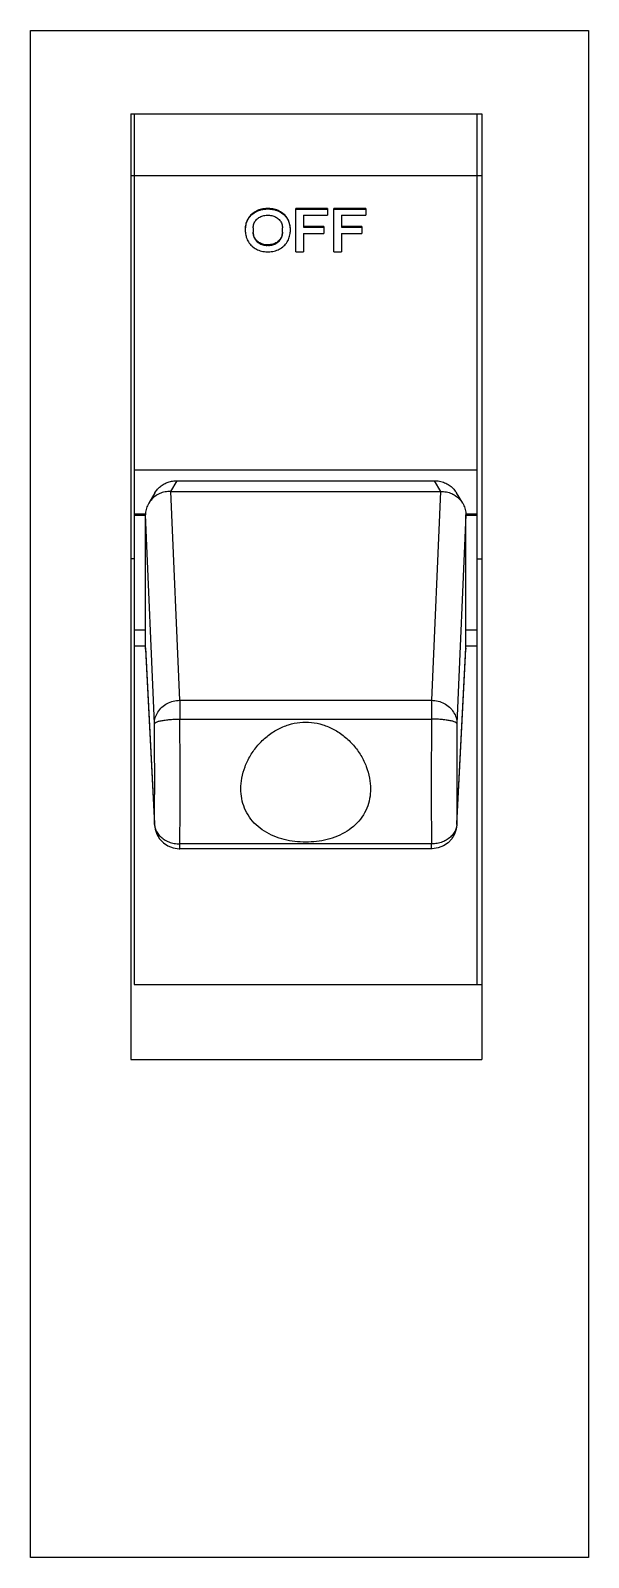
# Model space of a CAD drawing. Extents: x 0 to 27, y 0 to 74.
import ezdxf
from ezdxf.enums import TextEntityAlignment as Align

# ---------------------------------------------------------------- set-up
doc = ezdxf.new("R2010")
doc.units = 0
doc.layers.add('--4N-THT. MCB-MCCB-ACB', color=124, linetype='CONTINUOUS')
doc.layers.add('--6N-THT. HOLE COVER', color=2, linetype='CONTINUOUS')
doc.styles.add('- 13.0', font='times.ttf', dxfattribs={"height": 13})

# ---------------------------------------------------------------- blocks, each defined once
blk = doc.blocks.new('06 - N - SC MCCB LỖ ĐỤC CVS100~250B~F 3~4 PHASE')
at = {"layer": '--6N-THT. HOLE COVER', "color": 124}
for p, q in [((-8.645, 32.971), (-8.645, -12.872)), ((-8.645, 32.971), (8.339, 32.971)), ((-8.492, 32.971), (-8.492, 13.522)), ((8.123, 13.522), (8.123, 32.971)), ((8.339, 32.971), (8.339, -12.872)), ((-8.645, 29.979), (8.339, 29.979)), ((-8.492, 29.979), (-8.492, 25.255)), ((8.123, 25.255), (8.123, 29.979)), ((-2.049, 28.374), (-2.049, 28.352)), ((-1.987, 28.374), (-2.049, 28.374)), ((-2.049, 28.352), (-1.987, 28.352)), ((-1.987, 28.352), (-1.987, 28.374)), ((-0.664, 26.28), (-0.664, 28.373)), ((0.874, 28.373), (-0.664, 28.373)), ((-0.664, 28.351), (0.874, 28.351)), ((0.874, 28.373), (0.874, 28.048)), ((1.182, 26.28), (1.182, 28.373)), ((2.721, 28.373), (1.182, 28.373)), ((1.182, 28.351), (2.721, 28.351)), ((2.721, 28.373), (2.721, 28.048)), ((-3.095, 27.226), (-3.095, 27.446)), ((-2.726, 27.446), (-2.726, 27.226)), ((-2.049, 28.048), (-1.987, 28.048)), ((-1.31, 27.226), (-1.31, 27.446)), ((-0.941, 27.446), (-0.941, 27.226)), ((-0.295, 28.048), (-0.295, 27.469)), ((-0.295, 28.048), (0.874, 28.048)), ((0.69, 27.501), (-0.295, 27.501)), ((-0.295, 27.469), (0.69, 27.469)), ((0.69, 27.501), (0.69, 27.17)), ((1.551, 28.048), (1.551, 27.47)), ((1.551, 28.048), (2.721, 28.048)), ((2.536, 27.501), (1.551, 27.501)), ((1.551, 27.47), (2.536, 27.47)), ((2.536, 27.501), (2.536, 27.171)), ((-0.295, 27.17), (-0.295, 26.28)), ((-0.295, 27.17), (0.69, 27.17)), ((1.551, 27.171), (1.551, 26.28)), ((1.551, 27.171), (2.536, 27.171)), ((-2.049, 26.615), (-2.049, 26.588)), ((-1.987, 26.615), (-2.049, 26.615)), ((-1.987, 26.588), (-2.049, 26.588)), ((-2.049, 26.28), (-1.987, 26.28)), ((-1.987, 26.588), (-1.987, 26.615)), ((-0.664, 26.28), (-0.295, 26.28)), ((1.182, 26.28), (1.551, 26.28)), ((8.123, 15.7), (-8.492, 15.7)), ((-6.416, 15.183), (-6.724, 14.664)), ((-6.416, 15.183), (6.047, 15.183)), ((6.355, 14.664), (6.047, 15.183)), ((-7.479, 14.602), (-7.784, 14.088)), ((-6.275, 4.54), (-6.708, 14.663)), ((-6.708, 14.663), (6.339, 14.663)), ((6.339, 14.663), (5.906, 4.54)), ((7.415, 14.088), (7.11, 14.602)), ((-7.939, 13.564), (-8.492, 13.564)), ((-8.492, 13.521), (-8.492, -9.231)), ((-8.492, 13.521), (-7.939, 13.521)), ((-7.506, 3.409), (-7.939, 13.523)), ((-7.939, 7.079), (-7.939, 13.523)), ((7.569, 13.523), (7.137, 3.409)), ((8.123, 13.564), (7.569, 13.564)), ((7.569, 7.079), (7.569, 13.523)), ((7.569, 13.521), (8.123, 13.521)), ((8.123, -9.231), (8.123, 13.521)), ((-8.492, 11.398), (-8.645, 11.398)), ((8.123, 11.398), (8.339, 11.398)), ((-7.939, 7.936), (-8.492, 7.936)), ((8.123, 7.936), (7.569, 7.936)), ((-7.939, 7.171), (-8.492, 7.171)), ((-7.939, 7.079), (-7.506, -1.432)), ((-7.937, 7.026), (-7.939, 7.07)), ((-7.937, 7.026), (-7.505, -1.486)), ((7.135, -1.486), (7.568, 7.026)), ((7.137, -1.432), (7.569, 7.079)), ((7.569, 7.07), (7.568, 7.026)), ((8.123, 7.171), (7.569, 7.171)), ((-6.275, 4.54), (-6.275, 3.63)), ((-6.275, 4.54), (5.906, 4.54)), ((5.906, 4.54), (5.906, 3.63)), ((-6.275, 3.63), (5.906, 3.63)), ((-7.505, -1.484), (-7.506, -1.432)), ((7.137, -1.432), (7.135, -1.484)), ((-7.505, -1.486), (-7.505, -1.484)), ((-7.505, -1.484), (-7.474, -1.702)), ((-7.474, -1.702), (-7.391, -1.945)), ((-7.391, -1.945), (-7.256, -2.168)), ((-7.256, -2.168), (-7.073, -2.361)), ((6.886, -2.168), (6.704, -2.361)), ((7.021, -1.945), (6.886, -2.168)), ((7.105, -1.702), (7.021, -1.945)), ((7.135, -1.484), (7.105, -1.702)), ((-7.073, -2.361), (-6.849, -2.513)), ((-6.849, -2.513), (-6.591, -2.613)), ((-6.591, -2.613), (-6.313, -2.654)), ((-6.313, -2.654), (-6.275, -2.654)), ((5.906, -2.421), (-6.275, -2.421)), ((-6.275, -2.654), (-6.275, -2.421)), ((5.906, -2.654), (-6.275, -2.654)), ((5.906, -2.654), (5.906, -2.421)), ((5.944, -2.654), (5.906, -2.654)), ((6.222, -2.613), (5.944, -2.654)), ((6.479, -2.513), (6.222, -2.613)), ((6.704, -2.361), (6.479, -2.513)), ((-8.492, -9.231), (8.339, -9.231)), ((-8.645, -12.872), (8.339, -12.872))]:
    blk.add_line(p, q, dxfattribs=at)
at = {"layer": '--6N-THT. HOLE COVER', "color": 1}
blk.add_lwpolyline([(-13.5, 37), (13.5, 37), (13.5, -37), (-13.5, -37)], close=True, dxfattribs=at)
at = {"layer": '--6N-THT. HOLE COVER', "color": 124}
for points, knots in [([(-2.049, 28.374), (-2.14, 28.374), (-2.322, 28.353), (-2.575, 28.261), (-2.794, 28.114), (-2.963, 27.921), (-3.07, 27.694), (-3.095, 27.528), (-3.095, 27.446)], [0, 0, 0, 0, 0.274322, 0.542467, 0.802683, 1.05508, 1.302142, 1.548069, 1.548069, 1.548069, 1.548069]), ([(-3.094, 27.446), (-3.092, 27.517), (-3.066, 27.672), (-2.963, 27.892), (-2.794, 28.087), (-2.575, 28.237), (-2.321, 28.33), (-2.14, 28.352), (-2.049, 28.352)], [0, 0, 0, 0, 0.215006, 0.463876, 0.718848, 0.981155, 1.250133, 1.52353, 1.52353, 1.52353, 1.52353]), ([(-0.941, 27.446), (-0.941, 27.528), (-0.966, 27.693), (-1.073, 27.921), (-1.242, 28.114), (-1.46, 28.261), (-1.714, 28.353), (-1.896, 28.374), (-1.987, 28.374)], [0, 0, 0, 0, 0.245708, 0.492703, 0.745178, 1.0053, 1.273524, 1.548088, 1.548088, 1.548088, 1.548088]), ([(-1.987, 28.352), (-1.896, 28.352), (-1.715, 28.33), (-1.461, 28.237), (-1.242, 28.087), (-1.073, 27.892), (-0.97, 27.672), (-0.944, 27.517), (-0.942, 27.446)], [0, 0, 0, 0, 0.273377, 0.542343, 0.804647, 1.059624, 1.308505, 1.523529, 1.523529, 1.523529, 1.523529]), ([(-2.726, 27.446), (-2.726, 27.51), (-2.703, 27.639), (-2.603, 27.81), (-2.451, 27.943), (-2.26, 28.029), (-2.12, 28.048), (-2.049, 28.048)], [0, 0, 0, 0, 0.190741, 0.383614, 0.5825, 0.788832, 1.001518, 1.001518, 1.001518, 1.001518]), ([(-1.987, 28.048), (-1.916, 28.048), (-1.776, 28.029), (-1.586, 27.943), (-1.433, 27.81), (-1.334, 27.639), (-1.31, 27.51), (-1.31, 27.446)], [0, 0, 0, 0, 0.212515, 0.418807, 0.617687, 0.810556, 1.001515, 1.001515, 1.001515, 1.001515]), ([(-3.094, 27.195), (-3.092, 27.123), (-3.066, 26.967), (-2.963, 26.746), (-2.794, 26.549), (-2.576, 26.397), (-2.322, 26.302), (-2.14, 26.28), (-2.049, 26.28)], [0, 0, 0, 0, 0.216794, 0.467035, 0.722882, 0.985428, 1.254735, 1.52944, 1.52944, 1.52944, 1.52944]), ([(-2.726, 27.194), (-2.726, 27.131), (-2.703, 27.001), (-2.603, 26.829), (-2.451, 26.694), (-2.26, 26.608), (-2.119, 26.588), (-2.049, 26.588)], [0, 0, 0, 0, 0.19089, 0.385044, 0.585455, 0.792523, 1.004462, 1.004462, 1.004462, 1.004462]), ([(-2.049, 26.615), (-2.12, 26.615), (-2.26, 26.635), (-2.451, 26.723), (-2.603, 26.859), (-2.697, 27.023), (-2.722, 27.141), (-2.725, 27.195)], [0, 0, 0, 0, 0.2126176, 0.4196873, 0.6201798, 0.8149487, 0.9766723, 0.9766723, 0.9766723, 0.9766723]), ([(-1.987, 26.28), (-1.896, 26.28), (-1.714, 26.302), (-1.46, 26.397), (-1.242, 26.548), (-1.073, 26.746), (-0.966, 26.976), (-0.941, 27.143), (-0.941, 27.226)], [0, 0, 0, 0, 0.274446, 0.543674, 0.806336, 1.062078, 1.312398, 1.560259, 1.560259, 1.560259, 1.560259]), ([(-1.31, 27.226), (-1.31, 27.162), (-1.334, 27.032), (-1.433, 26.859), (-1.585, 26.723), (-1.775, 26.636), (-1.916, 26.615), (-1.987, 26.615)], [0, 0, 0, 0, 0.192036, 0.386804, 0.587302, 0.794415, 1.00722, 1.00722, 1.00722, 1.00722]), ([(-1.987, 26.588), (-1.917, 26.588), (-1.776, 26.608), (-1.585, 26.694), (-1.433, 26.829), (-1.333, 27.001), (-1.31, 27.131), (-1.31, 27.194)], [0, 0, 0, 0, 0.211965, 0.419045, 0.619455, 0.813596, 1.004464, 1.004464, 1.004464, 1.004464]), ([(-7.479, 14.602), (-7.445, 14.66), (-7.365, 14.77), (-7.216, 14.914), (-7.04, 15.032), (-6.84, 15.12), (-6.63, 15.172), (-6.486, 15.183), (-6.416, 15.183)], [0, 0, 0, 0, 0.202744, 0.405969, 0.617114, 0.835435, 1.056981, 1.26571, 1.26571, 1.26571, 1.26571]), ([(6.047, 15.183), (6.13, 15.183), (6.298, 15.167), (6.54, 15.096), (6.76, 14.98), (6.948, 14.825), (7.056, 14.69), (7.104, 14.612), (7.11, 14.602)], [0, 0, 0, 0, 0.249765, 0.502654, 0.751249, 0.990984, 1.230119, 1.264918, 1.264918, 1.264918, 1.264918]), ([(-7.784, 14.088), (-7.795, 14.069), (-7.847, 13.974), (-7.916, 13.791), (-7.938, 13.618), (-7.939, 13.532)], [0, 0, 0, 0, 0.0652204, 0.32436, 0.582754, 0.582754, 0.582754, 0.582754]), ([(-6.724, 14.664), (-6.814, 14.665), (-6.995, 14.648), (-7.253, 14.567), (-7.484, 14.433), (-7.662, 14.268), (-7.751, 14.143), (-7.784, 14.088)], [0, 0, 0, 0, 0.271016, 0.54027, 0.804194, 1.067413, 1.260925, 1.260925, 1.260925, 1.260925]), ([(-6.724, 14.664), (-6.722, 14.663), (-6.719, 14.663), (-6.714, 14.663), (-6.71, 14.663), (-6.708, 14.663)], [0, 0, 0, 0, 0.00522506, 0.01044033, 0.01564859, 0.01564859, 0.01564859, 0.01564859]), ([(6.355, 14.664), (6.353, 14.663), (6.35, 14.663), (6.344, 14.663), (6.341, 14.663), (6.339, 14.663)], [0, 0, 0, 0, 0.00522506, 0.01044033, 0.01564859, 0.01564859, 0.01564859, 0.01564859]), ([(6.355, 14.664), (6.445, 14.665), (6.626, 14.648), (6.884, 14.567), (7.115, 14.433), (7.293, 14.268), (7.382, 14.143), (7.415, 14.088)], [0, 0, 0, 0, 0.271017, 0.54027, 0.804194, 1.067413, 1.260935, 1.260935, 1.260935, 1.260935]), ([(7.415, 14.088), (7.426, 14.069), (7.478, 13.974), (7.547, 13.791), (7.569, 13.618), (7.569, 13.532)], [0, 0, 0, 0, 0.0652109, 0.3243505, 0.5827446, 0.5827446, 0.5827446, 0.5827446]), ([(-7.939, 13.532), (-7.939, 13.53), (-7.939, 13.527), (-7.939, 13.524), (-7.939, 13.523)], [0, 0, 0, 0, 0.005832561, 0.008711057, 0.008711057, 0.008711057, 0.008711057]), ([(7.569, 13.532), (7.569, 13.53), (7.569, 13.527), (7.569, 13.524), (7.569, 13.523)], [0, 0, 0, 0, 0.005832561, 0.008711057, 0.008711057, 0.008711057, 0.008711057]), ([(-7.939, 7.07), (-7.939, 7.072), (-7.939, 7.075), (-7.939, 7.078), (-7.939, 7.079)], [0, 0, 0, 0, 0.005673504, 0.008532166, 0.008532166, 0.008532166, 0.008532166]), ([(7.569, 7.07), (7.569, 7.072), (7.569, 7.075), (7.569, 7.078), (7.569, 7.079)], [0, 0, 0, 0, 0.005673504, 0.008532166, 0.008532166, 0.008532166, 0.008532166]), ([(-7.506, 3.409), (-7.506, 3.507), (-7.477, 3.705), (-7.351, 3.981), (-7.153, 4.217), (-6.895, 4.398), (-6.596, 4.513), (-6.382, 4.54), (-6.275, 4.54)], [0, 0, 0, 0, 0.294036, 0.592328, 0.897276, 1.209409, 1.527359, 1.848308, 1.848308, 1.848308, 1.848308]), ([(5.906, 4.54), (6.013, 4.54), (6.227, 4.513), (6.526, 4.398), (6.783, 4.217), (6.982, 3.981), (7.108, 3.705), (7.137, 3.507), (7.137, 3.409)], [0, 0, 0, 0, 0.320949, 0.6389, 0.951033, 1.255981, 1.554273, 1.848309, 1.848309, 1.848309, 1.848309]), ([(-7.506, 3.409), (-7.504, 3.428), (-7.46, 3.471), (-7.364, 3.508), (-7.217, 3.548), (-7.025, 3.581), (-6.796, 3.607), (-6.542, 3.624), (-6.366, 3.629), (-6.275, 3.63)], [0, 0, 0, 0, 0.058339, 0.161948, 0.315088, 0.512756, 0.746368, 1.004976, 1.276061, 1.276061, 1.276061, 1.276061]), ([(-7.506, -1.432), (-7.504, -1.302), (-7.5, -1.025), (-7.497, -0.583), (-7.494, -0.093), (-7.493, 0.438), (-7.493, 1.001), (-7.494, 1.589), (-7.497, 2.192), (-7.501, 2.8), (-7.504, 3.206), (-7.506, 3.409)], [0, 0, 0, 0, 0.388503, 0.832514, 1.325154, 1.858799, 2.425259, 3.015836, 3.621479, 4.23287, 4.840492, 4.840492, 4.840492, 4.840492]), ([(-6.275, -2.421), (-6.273, -2.259), (-6.27, -1.912), (-6.266, -1.36), (-6.264, -0.747), (-6.262, -0.084), (-6.262, 0.621), (-6.264, 1.355), (-6.266, 2.109), (-6.27, 2.869), (-6.274, 3.377), (-6.275, 3.63)], [0, 0, 0, 0, 0.485556, 1.040516, 1.656307, 2.323434, 3.031616, 3.769932, 4.527004, 5.291153, 6.050571, 6.050571, 6.050571, 6.050571]), ([(-3.323, 0.252), (-3.323, 0.427), (-3.288, 0.792), (-3.132, 1.337), (-2.87, 1.874), (-2.511, 2.372), (-2.068, 2.804), (-1.564, 3.143), (-1.023, 3.374), (-0.466, 3.488), (0.095, 3.489), (0.651, 3.374), (1.193, 3.144), (1.697, 2.805), (2.14, 2.374), (2.499, 1.876), (2.762, 1.339), (2.918, 0.793), (2.954, 0.427), (2.954, 0.252)], [0, 0, 0, 0, 0.523246, 1.094584, 1.691369, 2.306927, 2.927292, 3.537962, 4.119211, 4.680667, 5.230403, 5.791808, 6.372955, 6.983544, 7.604111, 8.219544, 8.816511, 9.388519, 9.912994, 9.912994, 9.912994, 9.912994]), ([(5.906, 3.63), (5.904, 3.377), (5.901, 2.869), (5.897, 2.109), (5.894, 1.355), (5.893, 0.621), (5.893, -0.084), (5.894, -0.747), (5.897, -1.36), (5.901, -1.912), (5.904, -2.259), (5.906, -2.421)], [0, 0, 0, 0, 0.759417, 1.523567, 2.280639, 3.018955, 3.727137, 4.394263, 5.010055, 5.565014, 6.050571, 6.050571, 6.050571, 6.050571]), ([(7.137, 3.409), (7.135, 3.428), (7.091, 3.471), (6.995, 3.508), (6.848, 3.548), (6.656, 3.581), (6.427, 3.607), (6.173, 3.624), (5.997, 3.629), (5.906, 3.63)], [0, 0, 0, 0, 0.058323, 0.161892, 0.314957, 0.512539, 0.746039, 1.004629, 1.276064, 1.276064, 1.276064, 1.276064]), ([(7.137, 3.409), (7.135, 3.206), (7.131, 2.8), (7.128, 2.192), (7.125, 1.589), (7.124, 1.001), (7.124, 0.438), (7.125, -0.093), (7.127, -0.583), (7.131, -1.025), (7.135, -1.302), (7.137, -1.432)], [0, 0, 0, 0, 0.607622, 1.219013, 1.824656, 2.415234, 2.981694, 3.515338, 4.007978, 4.451989, 4.840492, 4.840492, 4.840492, 4.840492]), ([(2.954, 0.252), (2.954, 0.093), (2.925, -0.229), (2.788, -0.696), (2.552, -1.129), (2.225, -1.508), (1.819, -1.819), (1.355, -2.056), (0.855, -2.219), (0.339, -2.312), (-0.184, -2.343), (-0.706, -2.313), (-1.222, -2.219), (-1.723, -2.057), (-2.187, -1.82), (-2.593, -1.509), (-2.921, -1.131), (-3.157, -0.697), (-3.294, -0.23), (-3.323, 0.093), (-3.323, 0.252)], [0, 0, 0, 0, 0.476441, 0.963528, 1.450351, 1.945228, 2.452579, 2.976123, 3.500839, 4.025312, 4.54619, 5.067046, 5.59152, 6.116202, 6.639823, 7.147411, 7.642104, 8.129126, 8.616745, 9.094337, 9.094337, 9.094337, 9.094337]), ([(-7.503, -1.483), (-7.499, -1.54), (-7.474, -1.672), (-7.385, -1.868), (-7.235, -2.056), (-7.038, -2.212), (-6.805, -2.33), (-6.547, -2.403), (-6.366, -2.42), (-6.275, -2.421)], [0, 0, 0, 0, 0.170986, 0.39928, 0.637385, 0.886883, 1.147081, 1.415403, 1.687973, 1.687973, 1.687973, 1.687973]), ([(7.134, -1.483), (7.129, -1.54), (7.104, -1.672), (7.016, -1.868), (6.866, -2.056), (6.669, -2.212), (6.436, -2.33), (6.178, -2.403), (5.997, -2.42), (5.906, -2.421)], [0, 0, 0, 0, 0.170978, 0.399273, 0.637378, 0.886876, 1.147074, 1.415396, 1.687966, 1.687966, 1.687966, 1.687966])]:
    blk.add_open_spline(points, degree=3, knots=knots, dxfattribs=at)
for points in [[(-3.095, 27.226), (-3.095, 27.215), (-3.095, 27.205), (-3.094, 27.195)], [(-2.725, 27.195), (-2.725, 27.205), (-2.726, 27.216), (-2.726, 27.226)], [(-7.506, -1.432), (-7.506, -1.449), (-7.505, -1.466), (-7.503, -1.483)], [(7.137, -1.432), (7.136, -1.449), (7.136, -1.466), (7.134, -1.483)]]:
    blk.add_open_spline(points, degree=3, dxfattribs=at)
at = {"layer": '--4N-THT. MCB-MCCB-ACB', "color": 3, "style": '- 13.0'}
for tag, p in [('MCCB', (0, 72.5)), ('AMPE', (0, 52.5))]:
    blk.add_attdef(tag, text='', height=13, dxfattribs=at).set_placement(p, align=Align.MIDDLE_CENTER)

msp = doc.modelspace()

# ---------------------------------------------------------------- block references
msp.add_blockref('06 - N - SC MCCB LỖ ĐỤC CVS100~250B~F 3~4 PHASE', (13.5, 37))

doc.saveas('drawing.dxf')
